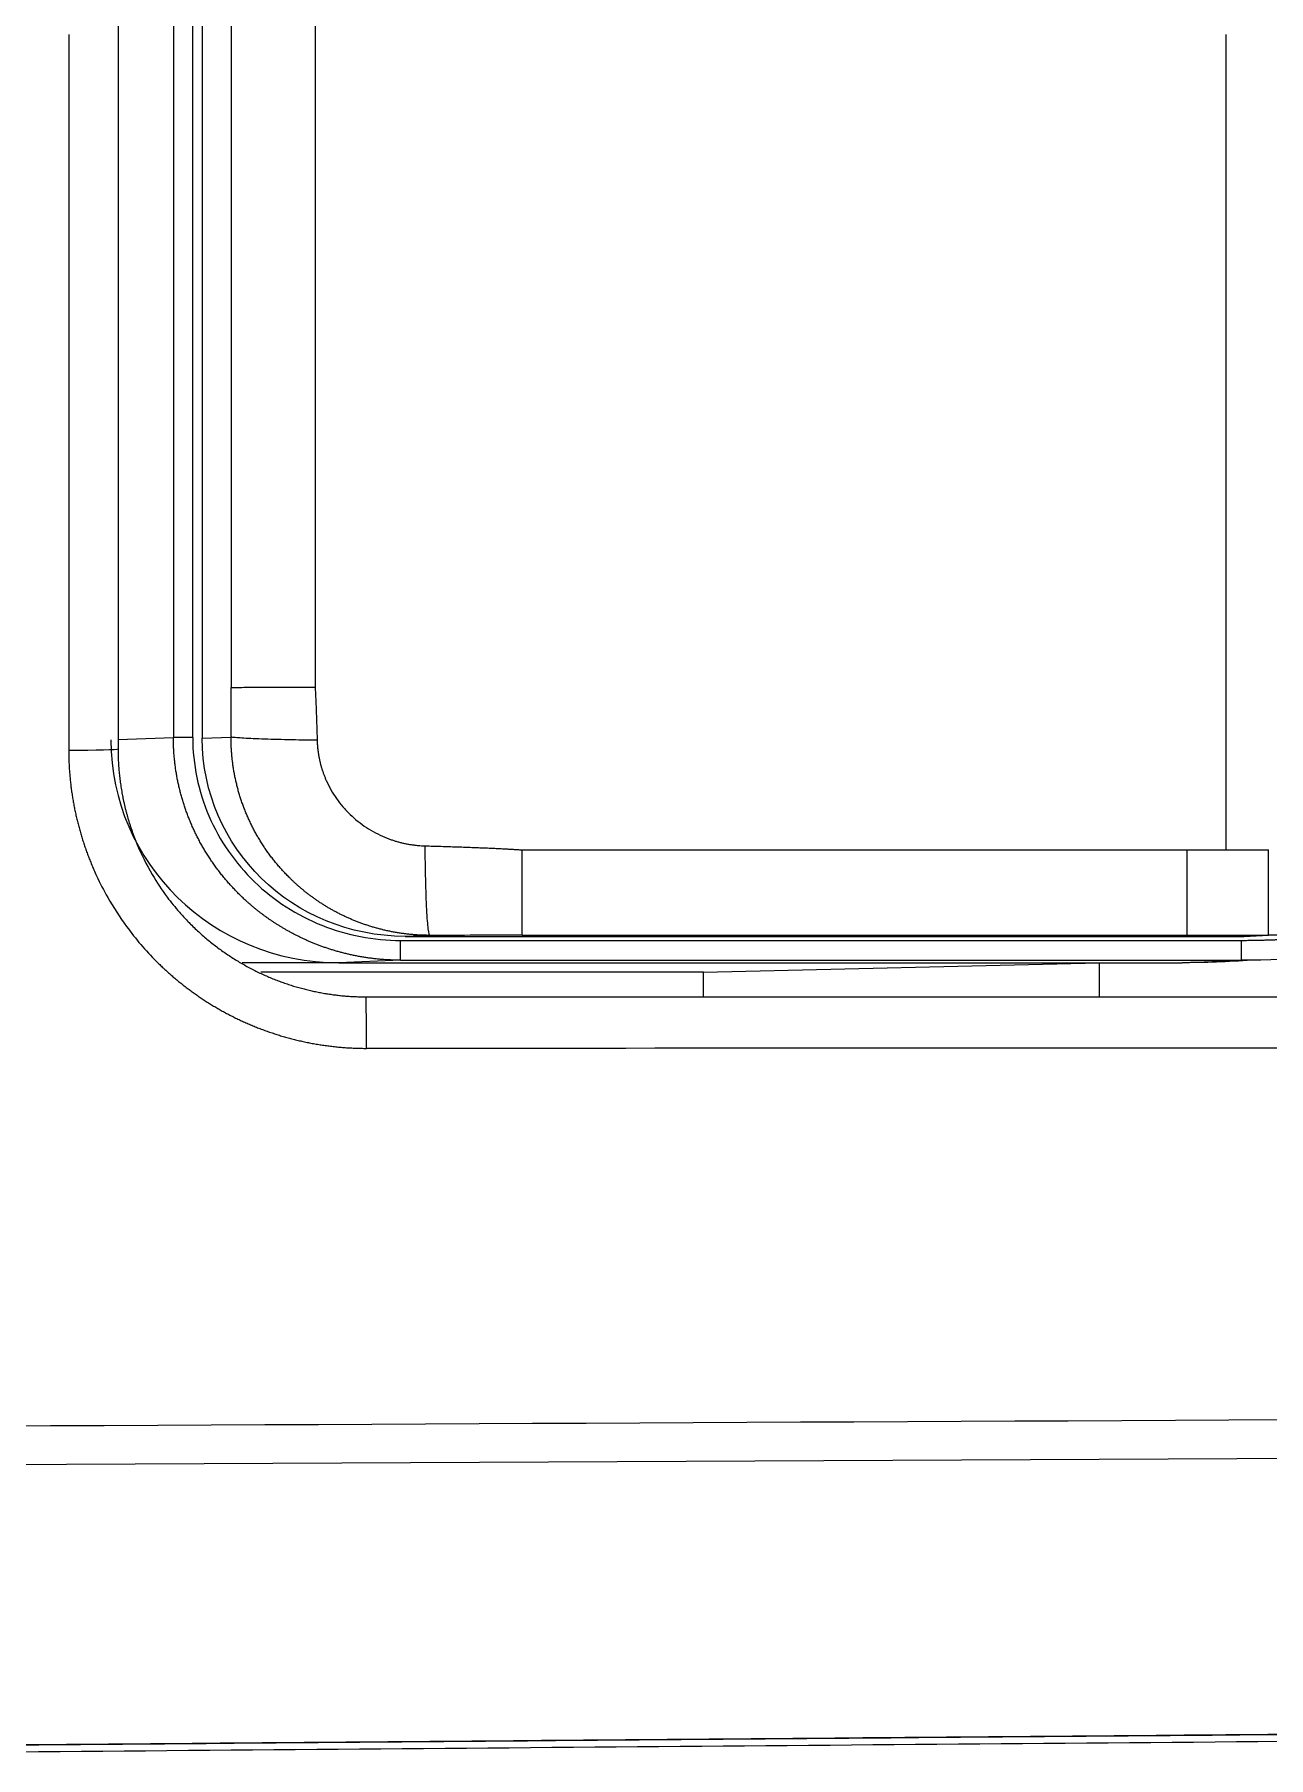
# Model space of a CAD drawing. Header units: millimetres. Extents: x 14183 to 14777, y -4239 to -3399.
# Drawn here: x 14382.534 to 14385.644, y -3486.204 to -3481.862 of the extents above; entities that cross this region are included whole.
import ezdxf

# ---------------------------------------------------------------- set-up
doc = ezdxf.new("R2010")
doc.units = ezdxf.units.MM
doc.header["$LTSCALE"] = 0.1
doc.layers.get('0').update_dxf_attribs({"lineweight": 15})

msp = doc.modelspace()

# ---------------------------------------------------------------- linework, layer by layer
at = {"linetype": 'Continuous', "lineweight": 18, "extrusion": (-1.22465e-16, -1, 0)}
for p, q in [((14382.7445, -3480.0623), (14382.7445, -3483.6623)), ((14382.9567, -3480.0888), (14382.9567, -3483.6357)), ((14383.4678, -3484.1348), (14385.5828, -3484.1348)), ((14385.5828, -3484.1348), (14385.6437, -3484.1322)), ((14383.3014, -3484.2012), (14383.0571, -3484.2012)), ((14383.3014, -3484.2012), (14385.2174, -3484.2012)), ((14384.2198, -3484.2248), (14385.2174, -3484.2012)), ((14385.2174, -3484.2012), (14385.2174, -3484.2873)), ((14385.2174, -3484.2012), (14385.426, -3484.2012)), ((14385.426, -3484.2012), (14385.5749, -3484.195)), ((14384.2198, -3484.2248), (14383.1041, -3484.2248)), ((14384.2198, -3484.2873), (14384.2198, -3484.2248)), ((14383.3695, -3484.2873), (14385.6945, -3484.2873))]:
    msp.add_line(p, q, dxfattribs=at)
at = {"linetype": 'Continuous', "lineweight": 13, "extrusion": (-1.22465e-16, -1, 0)}
for p, q in [((14382.884, -3480.0911), (14382.884, -3483.6334)), ((14382.9328, -3483.6334), (14382.9328, -3480.0911)), ((14382.6206, -3481.8623), (14382.6206, -3483.6656)), ((14382.7445, -3483.639), (14382.884, -3483.6334)), ((14382.9328, -3483.6334), (14382.884, -3483.6334)), ((14382.9567, -3483.6357), (14383.0294, -3483.6328)), ((14383.4567, -3484.145), (14385.5749, -3484.145)), ((14383.4567, -3484.195), (14383.4567, -3484.145)), ((14383.5299, -3484.1323), (14383.4678, -3484.1348)), ((14383.4567, -3484.195), (14383.3014, -3484.2012)), ((14383.4567, -3484.195), (14385.5749, -3484.195)), ((14389.8318, -3485.4306), (14380.8195, -3485.4745))]:
    msp.add_line(p, q, dxfattribs=at)
at = {"linetype": 'Continuous', "lineweight": 18}
msp.add_ellipse((14383.3025, -3483.6387), major_axis=(0.5757, 0.0232), ratio=0.976259, start_param=3.102324, end_param=4.67119, dxfattribs=at)
at = {"linetype": 'Continuous', "lineweight": 18, "extrusion": (0, 0, -1)}
msp.add_ellipse((14383.4688, -3483.6348), major_axis=(-0.5117, -0.0206), ratio=0.976259, start_param=4.753588, end_param=6.322454, dxfattribs=at)
at = {"linetype": 'Continuous', "lineweight": 13}
for centre, major_axis, ratio, start_param, end_param in [((14382.6195, -3483.6623), (0.125, 0), 0.026623, 4.718207, 6.283185), ((14383.3695, -3484.4123), (0, -0.125), 0.008733, 1.570796, 3.141593), ((14383.3695, -3484.4123), (0, -0.125), 0.008733, 1.532557, 1.570796)]:
    msp.add_ellipse(centre, major_axis=major_axis, ratio=ratio, start_param=start_param, end_param=end_param, dxfattribs=at)
for points, knots in [([(14383.0299, -3481.5673), (14383.0299, -3481.7398), (14383.0299, -3482.0847), (14383.0299, -3482.5158), (14383.0299, -3482.8607), (14383.0299, -3483.0763), (14383.0299, -3483.2487), (14383.0299, -3483.3457), (14383.0299, -3483.4104), (14383.0299, -3483.4428), (14383.0299, -3483.4751), (14383.0299, -3483.4966), (14383.0299, -3483.5074)], [0, 0, 0, 0, 0.266662, 0.533323, 0.666658, 0.799994, 0.866663, 0.933333, 0.950002, 0.966671, 0.983335, 1, 1, 1, 1]), ([(14385.5375, -3483.917), (14385.5375, -3483.9066), (14385.5375, -3483.8859), (14385.5375, -3483.8548), (14385.5375, -3483.8238), (14385.5375, -3483.7927), (14385.5375, -3483.7616), (14385.5375, -3483.7305), (14385.5375, -3483.6995), (14385.5375, -3483.6684), (14385.5375, -3483.6373), (14385.5375, -3483.6062), (14385.5375, -3483.5751), (14385.5375, -3483.544), (14385.5375, -3483.513), (14385.5375, -3483.4819), (14385.5375, -3483.4508), (14385.5375, -3483.4197), (14385.5376, -3483.3886), (14385.5376, -3483.3575), (14385.5376, -3483.3264), (14385.5376, -3483.2953), (14385.5376, -3483.2642), (14385.5376, -3483.233), (14385.5376, -3483.2019), (14385.5376, -3483.1708), (14385.5376, -3483.1397), (14385.5376, -3483.1086), (14385.5376, -3483.0775), (14385.5376, -3483.0464), (14385.5376, -3483.0152), (14385.5376, -3482.9841), (14385.5376, -3482.953), (14385.5376, -3482.9218), (14385.5376, -3482.8907), (14385.5376, -3482.8596), (14385.5376, -3482.8284), (14385.5376, -3482.7973), (14385.5376, -3482.7662), (14385.5376, -3482.735), (14385.5376, -3482.7039), (14385.5376, -3482.6727), (14385.5376, -3482.6416), (14385.5376, -3482.6104), (14385.5376, -3482.5793), (14385.5376, -3482.5481), (14385.5376, -3482.517), (14385.5376, -3482.4858), (14385.5376, -3482.4547), (14385.5376, -3482.4235), (14385.5376, -3482.3923), (14385.5376, -3482.3612), (14385.5376, -3482.33), (14385.5376, -3482.2988), (14385.5376, -3482.2677), (14385.5376, -3482.2365), (14385.5376, -3482.2053), (14385.5376, -3482.1741), (14385.5376, -3482.143), (14385.5376, -3482.1118), (14385.5376, -3482.0806), (14385.5376, -3482.0494), (14385.5376, -3482.0182), (14385.5376, -3481.987), (14385.5376, -3481.9559), (14385.5376, -3481.9247), (14385.5376, -3481.8935), (14385.5376, -3481.8727), (14385.5376, -3481.8623)], [0, 0, 0, 0, 0.015215, 0.030426, 0.045634, 0.060839, 0.076042, 0.091241, 0.106438, 0.121632, 0.136823, 0.152011, 0.167196, 0.182377, 0.197556, 0.212732, 0.227906, 0.243077, 0.258245, 0.273411, 0.288575, 0.303737, 0.318897, 0.334055, 0.34921, 0.364364, 0.379516, 0.394666, 0.409815, 0.424962, 0.440107, 0.455251, 0.470393, 0.485534, 0.500674, 0.515813, 0.53095, 0.546087, 0.561222, 0.576356, 0.59149, 0.606623, 0.621754, 0.636886, 0.652016, 0.667146, 0.682276, 0.697405, 0.712534, 0.727662, 0.74279, 0.757918, 0.773046, 0.788174, 0.803302, 0.81843, 0.833559, 0.848687, 0.863816, 0.878945, 0.894075, 0.909205, 0.924336, 0.939467, 0.954599, 0.969732, 0.984865, 1, 1, 1, 1]), ([(14383.0299, -3483.5074), (14383.035, -3483.5074), (14383.0439, -3483.5074), (14383.0692, -3483.5073), (14383.1021, -3483.5073), (14383.1465, -3483.5073), (14383.1931, -3483.5072), (14383.2175, -3483.5072), (14383.2411, -3483.5072)], [0, 0, 0, 0, 0.25, 0.25, 0.5, 0.75, 0.75, 1, 1, 1, 1]), ([(14383.4567, -3484.195), (14383.4548, -3484.1949), (14383.451, -3484.1949), (14383.4453, -3484.1948), (14383.4397, -3484.1947), (14383.4341, -3484.1945), (14383.4285, -3484.1943), (14383.4229, -3484.194), (14383.4174, -3484.1936), (14383.4119, -3484.1932), (14383.4064, -3484.1928), (14383.4009, -3484.1923), (14383.3955, -3484.1917), (14383.3901, -3484.1911), (14383.3848, -3484.1905), (14383.3795, -3484.1898), (14383.3742, -3484.1891), (14383.369, -3484.1883), (14383.3638, -3484.1875), (14383.3586, -3484.1866), (14383.3534, -3484.1857), (14383.3483, -3484.1848), (14383.3432, -3484.1838), (14383.3382, -3484.1828), (14383.3332, -3484.1817), (14383.3282, -3484.1806), (14383.3233, -3484.1795), (14383.3184, -3484.1783), (14383.3136, -3484.1771), (14383.3087, -3484.1759), (14383.304, -3484.1746), (14383.2992, -3484.1733), (14383.2945, -3484.172), (14383.2898, -3484.1706), (14383.2852, -3484.1692), (14383.2806, -3484.1677), (14383.276, -3484.1663), (14383.2715, -3484.1648), (14383.267, -3484.1633), (14383.2626, -3484.1617), (14383.2582, -3484.1601), (14383.2538, -3484.1585), (14383.2495, -3484.1569), (14383.2452, -3484.1552), (14383.2409, -3484.1536), (14383.2367, -3484.1519), (14383.2325, -3484.1501), (14383.2284, -3484.1484), (14383.2243, -3484.1466), (14383.2202, -3484.1449), (14383.2162, -3484.143), (14383.2122, -3484.1412), (14383.2083, -3484.1394), (14383.2044, -3484.1375), (14383.2005, -3484.1356), (14383.1967, -3484.1337), (14383.1929, -3484.1318), (14383.1891, -3484.1299), (14383.1854, -3484.128), (14383.1817, -3484.126), (14383.1781, -3484.124), (14383.1745, -3484.122), (14383.1709, -3484.1201), (14383.1674, -3484.118), (14383.1639, -3484.116), (14383.1605, -3484.114), (14383.157, -3484.112), (14383.1537, -3484.1099), (14383.1503, -3484.1079), (14383.147, -3484.1058), (14383.1437, -3484.1037), (14383.1405, -3484.1016), (14383.1373, -3484.0996), (14383.1342, -3484.0975), (14383.131, -3484.0954), (14383.128, -3484.0933), (14383.1249, -3484.0911), (14383.1219, -3484.089), (14383.1189, -3484.0869), (14383.116, -3484.0848), (14383.1131, -3484.0827), (14383.1102, -3484.0806), (14383.1074, -3484.0784), (14383.1045, -3484.0763), (14383.1018, -3484.0742), (14383.099, -3484.072), (14383.0963, -3484.0699), (14383.0937, -3484.0678), (14383.091, -3484.0657), (14383.0884, -3484.0635), (14383.0859, -3484.0614), (14383.0834, -3484.0593), (14383.0809, -3484.0572), (14383.0784, -3484.0551), (14383.0759, -3484.0529), (14383.0735, -3484.0508), (14383.0712, -3484.0487), (14383.0665, -3484.0446), (14383.0597, -3484.0382), (14383.0507, -3484.0296), (14383.042, -3484.0208), (14383.0335, -3484.0119), (14383.0252, -3484.0028), (14383.0172, -3483.9936), (14383.0094, -3483.9842), (14383.0018, -3483.9747), (14382.9945, -3483.9651), (14382.9873, -3483.9553), (14382.9805, -3483.9454), (14382.9738, -3483.9354), (14382.9674, -3483.9254), (14382.9612, -3483.9152), (14382.9553, -3483.9049), (14382.9496, -3483.8945), (14382.9442, -3483.8841), (14382.939, -3483.8736), (14382.934, -3483.863), (14382.9293, -3483.8523), (14382.9248, -3483.8416), (14382.9205, -3483.8308), (14382.9165, -3483.82), (14382.9127, -3483.8091), (14382.9092, -3483.7982), (14382.9059, -3483.7873), (14382.9028, -3483.7763), (14382.9, -3483.7653), (14382.8974, -3483.7543), (14382.895, -3483.7433), (14382.8929, -3483.7323), (14382.891, -3483.7212), (14382.8893, -3483.7102), (14382.8879, -3483.6992), (14382.8867, -3483.6882), (14382.8857, -3483.6772), (14382.8849, -3483.6662), (14382.8844, -3483.6553), (14382.884, -3483.6443), (14382.884, -3483.6371), (14382.884, -3483.6334)], [0, 0, 0, 0, 0.006409, 0.012788, 0.019136, 0.025454, 0.031742, 0.037999, 0.044225, 0.050422, 0.056588, 0.062723, 0.068828, 0.074903, 0.080947, 0.086961, 0.092944, 0.098897, 0.10482, 0.110712, 0.116574, 0.122406, 0.128207, 0.133978, 0.139718, 0.145428, 0.151107, 0.156757, 0.162375, 0.167964, 0.173522, 0.179049, 0.184547, 0.190014, 0.19545, 0.200856, 0.206232, 0.211577, 0.216892, 0.222177, 0.227431, 0.232655, 0.237848, 0.243011, 0.248144, 0.253247, 0.258319, 0.26336, 0.268372, 0.273353, 0.278303, 0.283223, 0.288113, 0.292973, 0.297802, 0.302601, 0.307369, 0.312107, 0.316815, 0.321492, 0.326139, 0.330756, 0.335343, 0.339899, 0.344424, 0.34892, 0.353385, 0.35782, 0.362224, 0.366598, 0.370942, 0.375255, 0.379538, 0.383791, 0.388014, 0.392206, 0.396368, 0.400499, 0.404601, 0.408672, 0.412712, 0.416723, 0.420703, 0.424653, 0.428572, 0.432461, 0.43632, 0.440149, 0.443947, 0.447716, 0.451454, 0.455161, 0.458839, 0.462486, 0.466102, 0.469689, 0.473245, 0.476772, 0.490755, 0.504689, 0.518576, 0.532414, 0.546205, 0.559947, 0.573642, 0.58729, 0.60089, 0.614443, 0.62795, 0.641409, 0.654822, 0.668188, 0.681508, 0.694782, 0.70801, 0.721192, 0.734329, 0.74742, 0.760466, 0.773467, 0.786423, 0.799334, 0.812201, 0.825024, 0.837802, 0.850537, 0.863227, 0.875875, 0.888479, 0.90104, 0.913558, 0.926033, 0.938466, 0.950856, 0.963205, 0.975511, 0.987776, 1, 1, 1, 1]), ([(14383.5299, -3484.1323), (14383.5281, -3484.1323), (14383.5245, -3484.1323), (14383.5191, -3484.1322), (14383.5138, -3484.132), (14383.5085, -3484.1318), (14383.5032, -3484.1316), (14383.498, -3484.1313), (14383.4927, -3484.1309), (14383.4875, -3484.1305), (14383.4823, -3484.13), (14383.4771, -3484.1295), (14383.472, -3484.1289), (14383.4669, -3484.1283), (14383.4618, -3484.1276), (14383.4567, -3484.1269), (14383.4516, -3484.1261), (14383.4466, -3484.1253), (14383.4416, -3484.1245), (14383.4366, -3484.1235), (14383.4317, -3484.1226), (14383.4268, -3484.1216), (14383.4219, -3484.1205), (14383.417, -3484.1194), (14383.4122, -3484.1183), (14383.4074, -3484.1171), (14383.4026, -3484.1159), (14383.3979, -3484.1146), (14383.3932, -3484.1133), (14383.3885, -3484.112), (14383.3839, -3484.1106), (14383.3793, -3484.1092), (14383.3747, -3484.1077), (14383.3701, -3484.1062), (14383.3656, -3484.1047), (14383.3611, -3484.1031), (14383.3566, -3484.1015), (14383.3522, -3484.0998), (14383.3478, -3484.0981), (14383.3435, -3484.0964), (14383.3391, -3484.0947), (14383.3348, -3484.0929), (14383.3306, -3484.0911), (14383.3263, -3484.0892), (14383.3221, -3484.0873), (14383.318, -3484.0854), (14383.3139, -3484.0835), (14383.3098, -3484.0815), (14383.3057, -3484.0795), (14383.3017, -3484.0775), (14383.2977, -3484.0754), (14383.2937, -3484.0734), (14383.2898, -3484.0712), (14383.2859, -3484.0691), (14383.2821, -3484.0669), (14383.2783, -3484.0648), (14383.2745, -3484.0626), (14383.2707, -3484.0603), (14383.267, -3484.0581), (14383.2633, -3484.0558), (14383.2597, -3484.0535), (14383.2561, -3484.0512), (14383.2525, -3484.0488), (14383.249, -3484.0465), (14383.2455, -3484.0441), (14383.242, -3484.0417), (14383.2386, -3484.0393), (14383.2352, -3484.0368), (14383.2318, -3484.0344), (14383.2285, -3484.0319), (14383.2252, -3484.0294), (14383.222, -3484.0269), (14383.2188, -3484.0244), (14383.2156, -3484.0218), (14383.2124, -3484.0193), (14383.2093, -3484.0167), (14383.2062, -3484.0142), (14383.2032, -3484.0116), (14383.2002, -3484.009), (14383.1972, -3484.0063), (14383.1942, -3484.0037), (14383.1913, -3484.0011), (14383.1885, -3483.9984), (14383.1856, -3483.9958), (14383.1828, -3483.9931), (14383.18, -3483.9904), (14383.1754, -3483.9859), (14383.169, -3483.9794), (14383.1609, -3483.9708), (14383.153, -3483.9621), (14383.1454, -3483.9532), (14383.138, -3483.9441), (14383.1308, -3483.935), (14383.1239, -3483.9256), (14383.1172, -3483.9162), (14383.1108, -3483.9066), (14383.1046, -3483.8969), (14383.0986, -3483.887), (14383.0929, -3483.8771), (14383.0874, -3483.8671), (14383.0822, -3483.8569), (14383.0772, -3483.8467), (14383.0724, -3483.8364), (14383.0679, -3483.826), (14383.0637, -3483.8156), (14383.0597, -3483.8051), (14383.056, -3483.7945), (14383.0525, -3483.7839), (14383.0492, -3483.7732), (14383.0462, -3483.7625), (14383.0435, -3483.7517), (14383.041, -3483.741), (14383.0387, -3483.7302), (14383.0367, -3483.7193), (14383.0349, -3483.7085), (14383.0334, -3483.6977), (14383.0321, -3483.6868), (14383.0311, -3483.676), (14383.0303, -3483.6652), (14383.0297, -3483.6544), (14383.0294, -3483.6436), (14383.0294, -3483.6364), (14383.0294, -3483.6328)], [0, 0, 0, 0, 0.006838, 0.013652, 0.020443, 0.02721, 0.033954, 0.040675, 0.047373, 0.054047, 0.060697, 0.067325, 0.073929, 0.08051, 0.087067, 0.093601, 0.100112, 0.1066, 0.113064, 0.119505, 0.125922, 0.132316, 0.138687, 0.145035, 0.151359, 0.15766, 0.163938, 0.170192, 0.176423, 0.182631, 0.188815, 0.194976, 0.201114, 0.207229, 0.21332, 0.219388, 0.225432, 0.231454, 0.237452, 0.243427, 0.249378, 0.255306, 0.261211, 0.267093, 0.272951, 0.278786, 0.284598, 0.290387, 0.296152, 0.301894, 0.307613, 0.313308, 0.318981, 0.32463, 0.330255, 0.335858, 0.341437, 0.346993, 0.352526, 0.358036, 0.363522, 0.368985, 0.374425, 0.379842, 0.385235, 0.390605, 0.395952, 0.401276, 0.406577, 0.411854, 0.417108, 0.422339, 0.427547, 0.432731, 0.437893, 0.443031, 0.448146, 0.453238, 0.458306, 0.463352, 0.468374, 0.473373, 0.478349, 0.483302, 0.488231, 0.493138, 0.498021, 0.513056, 0.528048, 0.542999, 0.557908, 0.572775, 0.587601, 0.602385, 0.617128, 0.63183, 0.646491, 0.661111, 0.67569, 0.690228, 0.704725, 0.719182, 0.733599, 0.747975, 0.762311, 0.776607, 0.790863, 0.805079, 0.819256, 0.833393, 0.847491, 0.861549, 0.875568, 0.889549, 0.90349, 0.917392, 0.931256, 0.945081, 0.958868, 0.972617, 0.986327, 1, 1, 1, 1]), ([(14383.2463, -3483.6407), (14383.2342, -3483.6406), (14383.222, -3483.6404), (14383.1975, -3483.6401), (14383.1853, -3483.6398), (14383.1614, -3483.6393), (14383.1497, -3483.639), (14383.1273, -3483.6384), (14383.1166, -3483.6381), (14383.0966, -3483.6373), (14383.0874, -3483.6369), (14383.0706, -3483.6361), (14383.0632, -3483.6357), (14383.0502, -3483.6349), (14383.0446, -3483.6345), (14383.0355, -3483.6336), (14383.032, -3483.6332), (14383.0294, -3483.6328)], [0, 0, 0, 0, 0.125, 0.125, 0.25, 0.25, 0.375, 0.375, 0.5, 0.5, 0.625, 0.625, 0.75, 0.75, 0.875, 0.875, 1, 1, 1, 1]), ([(14382.6202, -3483.6656), (14382.6202, -3483.6677), (14382.6202, -3483.672), (14382.6203, -3483.6783), (14382.6204, -3483.6847), (14382.6206, -3483.6911), (14382.6209, -3483.6974), (14382.6212, -3483.7038), (14382.6215, -3483.7102), (14382.6219, -3483.7165), (14382.6224, -3483.7229), (14382.6229, -3483.7292), (14382.6235, -3483.7356), (14382.6241, -3483.7419), (14382.6248, -3483.7483), (14382.6256, -3483.7546), (14382.6263, -3483.7609), (14382.6272, -3483.7672), (14382.6281, -3483.7735), (14382.629, -3483.7798), (14382.63, -3483.7861), (14382.6311, -3483.7924), (14382.6322, -3483.7987), (14382.6334, -3483.805), (14382.6346, -3483.8112), (14382.6358, -3483.8175), (14382.6372, -3483.8237), (14382.6385, -3483.8299), (14382.64, -3483.8361), (14382.6414, -3483.8423), (14382.643, -3483.8485), (14382.6446, -3483.8547), (14382.6462, -3483.8608), (14382.6479, -3483.867), (14382.6496, -3483.8731), (14382.6514, -3483.8792), (14382.6533, -3483.8853), (14382.6551, -3483.8914), (14382.6571, -3483.8975), (14382.6591, -3483.9035), (14382.6611, -3483.9096), (14382.6632, -3483.9156), (14382.6654, -3483.9216), (14382.6676, -3483.9275), (14382.6698, -3483.9335), (14382.6721, -3483.9394), (14382.6745, -3483.9453), (14382.6804, -3483.9598), (14382.6939, -3483.9908), (14382.7219, -3484.045), (14382.7697, -3484.1189), (14382.8165, -3484.1735), (14382.8495, -3484.206), (14382.8582, -3484.2143), (14382.8671, -3484.2225), (14382.8761, -3484.2305), (14382.8853, -3484.2385), (14382.8947, -3484.2463), (14382.9042, -3484.254), (14382.9138, -3484.2616), (14382.9236, -3484.269), (14382.9336, -3484.2763), (14382.9437, -3484.2834), (14382.9539, -3484.2904), (14382.9643, -3484.2972), (14382.9748, -3484.3039), (14382.9855, -3484.3104), (14382.9963, -3484.3168), (14383.0072, -3484.323), (14383.0183, -3484.329), (14383.0295, -3484.3349), (14383.0408, -3484.3406), (14383.0523, -3484.3461), (14383.0638, -3484.3514), (14383.0755, -3484.3565), (14383.0873, -3484.3614), (14383.0993, -3484.3662), (14383.1113, -3484.3707), (14383.1235, -3484.3751), (14383.1357, -3484.3792), (14383.1481, -3484.3832), (14383.1606, -3484.387), (14383.1731, -3484.3905), (14383.1858, -3484.3938), (14383.1985, -3484.397), (14383.2113, -3484.3999), (14383.2242, -3484.4026), (14383.2372, -3484.405), (14383.2503, -3484.4073), (14383.2634, -3484.4093), (14383.2766, -3484.4111), (14383.2899, -3484.4127), (14383.3032, -3484.414), (14383.3166, -3484.4151), (14383.33, -3484.416), (14383.3435, -3484.4166), (14383.357, -3484.417), (14383.366, -3484.417), (14383.3706, -3484.417)], [0, 0, 0, 0, 0.005404, 0.010807, 0.016211, 0.021615, 0.027019, 0.032424, 0.037828, 0.043233, 0.048637, 0.054042, 0.059447, 0.064852, 0.070257, 0.075662, 0.081067, 0.086473, 0.091878, 0.097284, 0.102689, 0.108095, 0.1135, 0.118905, 0.124311, 0.129716, 0.135122, 0.140527, 0.145932, 0.151337, 0.156742, 0.162147, 0.167552, 0.172956, 0.17836, 0.183764, 0.189168, 0.194572, 0.199975, 0.205379, 0.210781, 0.216184, 0.221586, 0.226988, 0.23239, 0.237792, 0.243193, 0.248594, 0.277462, 0.329178, 0.403722, 0.501057, 0.511253, 0.521479, 0.531734, 0.542017, 0.55233, 0.562671, 0.573042, 0.583441, 0.593869, 0.604326, 0.614811, 0.625325, 0.635868, 0.646439, 0.657039, 0.667667, 0.678324, 0.689009, 0.699724, 0.710467, 0.721239, 0.73204, 0.74287, 0.753729, 0.764618, 0.775537, 0.786484, 0.797462, 0.808468, 0.819504, 0.830569, 0.841663, 0.852786, 0.863938, 0.87512, 0.88633, 0.897568, 0.908835, 0.920131, 0.931456, 0.942808, 0.95419, 0.965599, 0.977038, 0.988504, 1, 1, 1, 1]), ([(14383.2463, -3483.6407), (14383.2463, -3483.6421), (14383.2464, -3483.6448), (14383.2466, -3483.6488), (14383.2469, -3483.6528), (14383.2472, -3483.6568), (14383.2475, -3483.6608), (14383.248, -3483.6648), (14383.2485, -3483.6688), (14383.249, -3483.6727), (14383.2497, -3483.6767), (14383.2503, -3483.6806), (14383.2511, -3483.6846), (14383.2519, -3483.6885), (14383.2527, -3483.6924), (14383.2536, -3483.6963), (14383.2546, -3483.7002), (14383.2557, -3483.7041), (14383.2568, -3483.7079), (14383.2579, -3483.7118), (14383.2591, -3483.7156), (14383.2604, -3483.7194), (14383.2618, -3483.7233), (14383.2632, -3483.7271), (14383.2646, -3483.7309), (14383.2662, -3483.7347), (14383.2677, -3483.7384), (14383.2723, -3483.749), (14383.2808, -3483.7658), (14383.2949, -3483.788), (14383.3111, -3483.8088), (14383.3292, -3483.828), (14383.349, -3483.8454), (14383.3703, -3483.8608), (14383.3929, -3483.8741), (14383.4114, -3483.8829), (14383.425, -3483.8883), (14383.4331, -3483.8913), (14383.4413, -3483.894), (14383.4496, -3483.8965), (14383.4579, -3483.8987), (14383.4663, -3483.9006), (14383.4748, -3483.9023), (14383.4833, -3483.9037), (14383.4918, -3483.9049), (14383.5004, -3483.9057), (14383.5091, -3483.9064), (14383.5149, -3483.9066), (14383.5178, -3483.9067)], [0, 0, 0, 0, 0.009654, 0.019288, 0.028903, 0.038502, 0.048087, 0.05766, 0.067223, 0.076779, 0.08633, 0.095877, 0.105425, 0.114974, 0.124526, 0.134085, 0.143653, 0.153231, 0.162821, 0.172427, 0.182051, 0.191693, 0.201358, 0.211046, 0.22076, 0.230503, 0.240276, 0.250081, 0.312806, 0.375189, 0.437825, 0.501302, 0.564096, 0.626448, 0.688903, 0.752008, 0.772819, 0.793538, 0.814186, 0.83478, 0.855341, 0.875889, 0.896443, 0.917024, 0.93765, 0.958342, 0.979119, 1, 1, 1, 1]), ([(14383.5178, -3483.9067), (14383.518, -3483.9344), (14383.5187, -3483.9928), (14383.5216, -3484.0714), (14383.5256, -3484.122), (14383.5285, -3484.132), (14383.5299, -3484.1323)], [0, 0, 0, 0, 0.25, 0.5, 0.75, 1, 1, 1, 1]), ([(14383.763, -3484.1322), (14383.763, -3484.132), (14383.7631, -3484.1272), (14383.7631, -3484.1065), (14383.7632, -3484.0906), (14383.7632, -3484.0498), (14383.7632, -3484.025), (14383.7633, -3483.9721), (14383.7633, -3483.944), (14383.7633, -3483.9171)], [0, 0, 0, 0, 0.25, 0.25, 0.5, 0.5, 0.75, 0.75, 1, 1, 1, 1]), ([(14385.438, -3483.9168), (14385.438, -3483.9303), (14385.438, -3483.944), (14385.4381, -3483.9714), (14385.4381, -3483.985), (14385.4381, -3484.0116), (14385.4381, -3484.0244), (14385.4381, -3484.0486), (14385.4382, -3484.0599), (14385.4382, -3484.0803), (14385.4382, -3484.0894), (14385.4383, -3484.1051), (14385.4383, -3484.1116), (14385.4383, -3484.122), (14385.4384, -3484.1258), (14385.4384, -3484.1309), (14385.4384, -3484.1321), (14385.4385, -3484.1322)], [0, 0, 0, 0, 0.125, 0.125, 0.25, 0.25, 0.375, 0.375, 0.5, 0.5, 0.625, 0.625, 0.75, 0.75, 0.875, 0.875, 1, 1, 1, 1]), ([(14385.5375, -3483.917), (14385.5468, -3483.917), (14385.5651, -3483.917), (14385.5921, -3483.9169), (14385.6183, -3483.9168), (14385.6356, -3483.9168), (14385.6441, -3483.9168)], [0, 0, 0, 0, 0.26069, 0.514219, 0.760638, 1, 1, 1, 1]), ([(14380.8195, -3485.3763), (14383.6994, -3485.3622), (14386.7241, -3485.3475), (14389.7489, -3485.3327), (14389.8938, -3485.332)], [0, 0, 0, 0, 0.952104, 1, 1, 1, 1])]:
    msp.add_open_spline(points, degree=3, knots=knots, dxfattribs=at)
at = {"linetype": 'Continuous', "lineweight": 18}
for points, knots in [([(14383.2412, -3481.5673), (14383.2412, -3481.6481), (14383.2412, -3481.729), (14383.2412, -3481.8906), (14383.2412, -3481.9715), (14383.2412, -3482.1331), (14383.2412, -3482.2139), (14383.2412, -3482.3756), (14383.2412, -3482.4564), (14383.2412, -3482.6989), (14383.2412, -3482.8606), (14383.2412, -3483.1031), (14383.2411, -3483.1839), (14383.2411, -3483.3456), (14383.2411, -3483.4264), (14383.2412, -3483.5072)], [0, 0, 0, 0, 0.125, 0.125, 0.25, 0.25, 0.375, 0.375, 0.5, 0.5, 0.75, 0.75, 0.875, 0.875, 1, 1, 1, 1]), ([(14383.2412, -3483.5072), (14383.2414, -3483.5109), (14383.2418, -3483.5185), (14383.2424, -3483.5301), (14383.243, -3483.5423), (14383.2435, -3483.5549), (14383.244, -3483.568), (14383.2445, -3483.5816), (14383.245, -3483.5957), (14383.2455, -3483.6103), (14383.2459, -3483.6253), (14383.2462, -3483.6355), (14383.2463, -3483.6407)], [0, 0, 0, 0, 0.083479, 0.170623, 0.261434, 0.355914, 0.454065, 0.55589, 0.661392, 0.770574, 0.883442, 1, 1, 1, 1]), ([(14382.9328, -3483.6334), (14382.9328, -3483.7012), (14382.9608, -3483.8368), (14383.0792, -3484.0072), (14383.2535, -3484.1191), (14383.389, -3484.145), (14383.4567, -3484.145)], [0, 0, 0, 0, 0.250083, 0.500249, 0.75008, 1, 1, 1, 1]), ([(14382.7445, -3483.6623), (14382.7445, -3483.6644), (14382.7445, -3483.6688), (14382.7446, -3483.6754), (14382.7448, -3483.6821), (14382.745, -3483.6889), (14382.7454, -3483.6958), (14382.7458, -3483.7028), (14382.7463, -3483.7098), (14382.7469, -3483.717), (14382.7475, -3483.7242), (14382.7483, -3483.7315), (14382.7492, -3483.7389), (14382.7501, -3483.7464), (14382.7512, -3483.754), (14382.7524, -3483.7616), (14382.7537, -3483.7693), (14382.7551, -3483.7771), (14382.7566, -3483.785), (14382.7583, -3483.7929), (14382.76, -3483.8009), (14382.7619, -3483.809), (14382.7639, -3483.8171), (14382.7661, -3483.8253), (14382.7684, -3483.8336), (14382.7708, -3483.8419), (14382.7734, -3483.8503), (14382.7761, -3483.8587), (14382.779, -3483.8672), (14382.782, -3483.8757), (14382.7852, -3483.8842), (14382.7885, -3483.8928), (14382.8017, -3483.9254), (14382.8263, -3483.9746), (14382.8639, -3484.0313), (14382.8948, -3484.0695), (14382.9152, -3484.0917), (14382.9286, -3484.1054), (14382.939, -3484.1155), (14382.9507, -3484.1263), (14382.9627, -3484.1368), (14382.9747, -3484.1469), (14382.987, -3484.1566), (14382.9994, -3484.166), (14383.0119, -3484.1749), (14383.0245, -3484.1835), (14383.0372, -3484.1917), (14383.0501, -3484.1995), (14383.0629, -3484.207), (14383.0759, -3484.2141), (14383.0889, -3484.2208), (14383.102, -3484.2272), (14383.1151, -3484.2332), (14383.1282, -3484.2389), (14383.1413, -3484.2442), (14383.1544, -3484.2491), (14383.1675, -3484.2538), (14383.1806, -3484.2581), (14383.1936, -3484.2621), (14383.2067, -3484.2657), (14383.2197, -3484.2691), (14383.2326, -3484.2721), (14383.2455, -3484.2749), (14383.2583, -3484.2773), (14383.271, -3484.2795), (14383.2836, -3484.2814), (14383.2962, -3484.283), (14383.3087, -3484.2843), (14383.321, -3484.2854), (14383.3333, -3484.2863), (14383.3455, -3484.2868), (14383.3575, -3484.2872), (14383.3655, -3484.2872), (14383.3695, -3484.2873)], [0, 0, 0, 0, 0.006638, 0.013371, 0.020199, 0.027123, 0.034142, 0.041256, 0.048466, 0.05577, 0.06317, 0.070665, 0.078256, 0.085941, 0.093722, 0.101598, 0.10957, 0.117637, 0.125799, 0.134056, 0.142408, 0.150856, 0.159399, 0.168037, 0.176771, 0.185599, 0.194523, 0.203543, 0.212657, 0.221867, 0.231172, 0.240572, 0.250068, 0.338624, 0.407908, 0.457904, 0.4886, 0.499989, 0.516421, 0.532728, 0.548908, 0.564961, 0.580889, 0.59669, 0.612364, 0.627913, 0.643335, 0.658631, 0.6738, 0.688844, 0.70376, 0.718551, 0.733216, 0.747754, 0.762166, 0.776451, 0.790611, 0.804644, 0.818551, 0.832332, 0.845986, 0.859514, 0.872917, 0.886193, 0.899342, 0.912366, 0.925264, 0.938035, 0.95068, 0.963199, 0.975592, 0.987859, 1, 1, 1, 1]), ([(14387.0629, -3483.6845), (14387.0615, -3483.6857), (14386.9936, -3483.7385), (14386.7862, -3483.8821), (14386.5672, -3483.9883), (14386.3847, -3484.0565), (14386.3482, -3484.0692), (14386.2754, -3484.0924), (14386.1664, -3484.1244), (14385.9146, -3484.1789), (14385.7068, -3484.195), (14385.5749, -3484.195)], [0, 0, 0, 0, 0.003204, 0.145603, 0.430402, 0.430402, 0.501602, 0.501602, 0.572802, 0.715201, 1, 1, 1, 1]), ([(14383.5178, -3483.9067), (14383.5248, -3483.9069), (14383.5385, -3483.9073), (14383.5587, -3483.9079), (14383.5782, -3483.9085), (14383.5969, -3483.9092), (14383.6149, -3483.9098), (14383.6321, -3483.9104), (14383.6486, -3483.9111), (14383.6643, -3483.9117), (14383.6792, -3483.9123), (14383.6935, -3483.913), (14383.707, -3483.9137), (14383.7197, -3483.9143), (14383.7317, -3483.915), (14383.7429, -3483.9157), (14383.7534, -3483.9163), (14383.7601, -3483.9168), (14383.7633, -3483.9171)], [0, 0, 0, 0, 0.085356, 0.167658, 0.246907, 0.323104, 0.396253, 0.466356, 0.533414, 0.597427, 0.658397, 0.716324, 0.771208, 0.82305, 0.871849, 0.917607, 0.960324, 1, 1, 1, 1]), ([(14383.7633, -3483.9171), (14383.7982, -3483.917), (14383.8331, -3483.917), (14383.9029, -3483.917), (14383.9378, -3483.917), (14384.0425, -3483.917), (14384.1122, -3483.917), (14384.2518, -3483.917), (14384.3216, -3483.917), (14384.4611, -3483.9169), (14384.5309, -3483.9169), (14384.6705, -3483.9169), (14384.7403, -3483.9169), (14384.8798, -3483.9169), (14384.9496, -3483.9169), (14385.0891, -3483.9168), (14385.1589, -3483.9168), (14385.2985, -3483.9168), (14385.3683, -3483.9168), (14385.438, -3483.9168)], [0, 0, 0, 0, 0.0625, 0.0625, 0.125, 0.125, 0.25, 0.25, 0.375, 0.375, 0.5, 0.5, 0.625, 0.625, 0.75, 0.75, 0.875, 0.875, 1, 1, 1, 1]), ([(14383.763, -3484.1322), (14383.7243, -3484.1322), (14383.6466, -3484.1322), (14383.5689, -3484.1323), (14383.5299, -3484.1323)], [0, 0, 0, 0, 0.497068, 1, 1, 1, 1]), ([(14383.763, -3484.1322), (14383.773, -3484.1322), (14383.7929, -3484.1322), (14383.8228, -3484.1322), (14383.8528, -3484.1322), (14383.8927, -3484.1322), (14383.9425, -3484.1322), (14384.0622, -3484.1322), (14384.2417, -3484.1322), (14384.5609, -3484.1322), (14384.9598, -3484.1322), (14385.2789, -3484.1322), (14385.4385, -3484.1322)], [0, 0, 0, 0, 0.017855, 0.035711, 0.053573, 0.071435, 0.107157, 0.142879, 0.285727, 0.428574, 0.714287, 1, 1, 1, 1]), ([(14385.5749, -3484.145), (14385.5749, -3484.1508), (14385.5749, -3484.1635), (14385.5749, -3484.1812), (14385.5749, -3484.1927), (14385.5749, -3484.1949), (14385.5749, -3484.195)], [0, 0, 0, 0, 0.249992, 0.500001, 0.750011, 1, 1, 1, 1]), ([(14389.8318, -3486.1295), (14389.7026, -3486.1306), (14388.9985, -3486.1364), (14387.7194, -3486.147), (14385.9944, -3486.1613), (14384.2694, -3486.1755), (14382.5444, -3486.1898), (14381.3945, -3486.1993), (14380.8195, -3486.204)], [0, 0, 0, 0, 0.042991, 0.234395, 0.425798, 0.6172, 0.808601, 1, 1, 1, 1])]:
    msp.add_open_spline(points, degree=3, knots=knots, dxfattribs=at)
for points, degree in [([(14383.0294, -3483.6328), (14383.0297, -3483.591), (14383.0299, -3483.5492), (14383.0299, -3483.5074)], 3), ([(14385.5749, -3484.145), (14385.6604, -3484.1443), (14385.7383, -3484.1393)], 2), ([(14385.815, -3484.126), (14385.758, -3484.1302), (14385.7009, -3484.1322), (14385.6437, -3484.1322)], 3), ([(14385.6015, -3484.1949), (14385.5419, -3484.1992), (14385.4833, -3484.2012), (14385.426, -3484.2012)], 3), ([(14380.8195, -3486.186), (14389.8318, -3486.1114)], 1), ([(14389.8318, -3486.1115), (14380.8195, -3486.1863)], 1)]:
    msp.add_open_spline(points, degree=degree, dxfattribs=at)
at = {"linetype": 'Continuous', "lineweight": 13}
for points in [[(14385.438, -3483.9168), (14385.4712, -3483.9168), (14385.5044, -3483.9169), (14385.5375, -3483.917)], [(14385.4385, -3484.1322), (14385.5069, -3484.1322), (14385.5753, -3484.1322), (14385.6437, -3484.1322)], [(14385.6956, -3484.4169), (14384.9206, -3484.4169), (14384.1456, -3484.417), (14383.3706, -3484.417)]]:
    msp.add_open_spline(points, degree=3, dxfattribs=at)
msp.add_rational_spline([(14385.6437, -3484.1322), (14385.6439, -3484.1311), (14385.6441, -3484.0454), (14385.6441, -3483.9168)], [0.999999997302, 0.838238784025, 0.838235546806, 0.999990285646], degree=3, dxfattribs=at)

doc.saveas('drawing.dxf')
